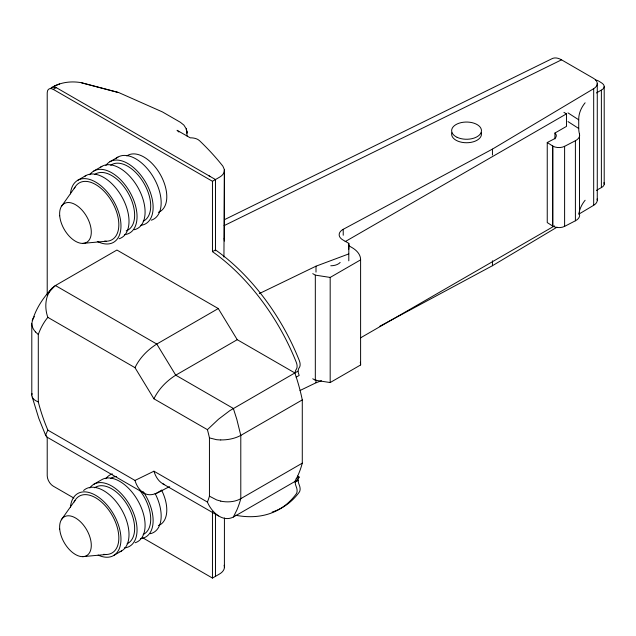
<?xml version="1.0" encoding="UTF-8"?>
<svg xmlns="http://www.w3.org/2000/svg" width="636" height="636" viewBox="0 0 636 636"><rect width="100%" height="100%" fill="white"/><g stroke="black" fill="none" stroke-linecap="round" stroke-linejoin="round"><path stroke-width="0.95" d="M187.127 136.104L186.269 128.846L183.852 125.077L180.37 122.287L162.403 111.912L118.781 92.586L81.535 82.815M223.936 257.063L224.397 169.661L222.894 166.203A426.279 246.108 0 0 0 199.497 140.667L197.987 139.554A10.232 5.907 0 0 0 190.251 137.837L177.047 130.3A8.522 4.921 60 0 1 178.843 132.01M224.405 567.646L224.421 517.982M348.798 260.824L348.814 243.357L342.891 239.931A12.792 7.386 0 0 1 343.225 229.31L492.447 149.11L593.682 88.69A12.792 7.386 0 0 0 593.539 78.339L561.532 59.832A19.637 11.329 60 0 0 551.706 58.838L224.635 219.579M169.709 486.723C161.79 489.672 152.823 498.37 143.911 493.083L46.468 436.813L45.879 434.324L47.843 430.127A127.033 73.339 60 0 1 38.295 401.96L38.295 334.496A127.033 73.339 60 0 1 47.843 317.356C43.956 306.671 45.236 292.266 55.427 285.532L116.921 250.035L218.275 308.555L237.236 339.688L294.842 372.942L297.044 379.644A149.198 86.138 60 0 1 302.283 399.909L302.283 463.167A149.198 86.138 60 0 1 297.044 477.374L294.842 481.539L295.207 482.152A8.522 4.921 60 0 0 296.161 486.476A8.522 4.921 60 0 1 296.273 493.862A157.728 91.059 60 0 1 235.614 515.24M224.333 241.052L224.397 169.661L224.166 172.038A17.053 9.842 0 0 1 219.444 177.253L212.456 181.284L53.249 89.366A8.53 4.921 60 0 0 47.215 92.84L47.215 295.184M38.295 401.96L35.544 400.608A22.562 10.836 -7.9 0 1 31.8 395.02L31.8 323.414C34.853 309.851 42.938 297.942 52.351 287.893M31.8 395.02L32.078 393.581M297.441 476.078L299.166 477.072L297.855 479.798L233.348 517.044C222.226 522.689 211.375 511.726 207.415 502.066A127.033 73.339 60 0 0 209.443 496.175L209.443 437.902A127.033 73.339 60 0 0 207.415 429.666L153.944 398.804L134.991 367.664C139.681 357.885 147.639 349.784 156.782 344.052L218.275 308.555M153.944 398.804C158.642 389.017 166.6 380.924 175.743 375.184L237.236 339.688M233.348 517.044L236.799 510.167A149.198 86.138 60 0 0 240.79 498.664L240.79 435.414L236.799 419.291L233.348 408.447L175.743 375.184L156.782 344.052L55.427 285.532A149.198 86.138 60 0 0 51.095 290.008M61.35 206.517L75 187.222M61.35 519.771L75 500.476M51.278 88.014L53.655 86.862L56.366 87.689M207.415 429.666L218.522 419.203L229.779 410.665L298.22 371.011A8.522 4.921 60 0 1 299.174 367.799A8.522 4.921 60 0 0 299.294 360.54A157.728 91.059 60 0 0 215.469 249.908L212.456 251.649A157.728 91.059 60 0 1 296.273 362.281A8.522 4.921 60 0 1 296.161 369.54A8.522 4.921 60 0 0 295.207 372.752L294.842 372.942M379.875 326.212L492.447 265.713L557.096 227.124M579.221 213.919L593.682 205.293A12.792 7.386 0 0 0 597.109 198.957M53.249 89.366L56.262 87.625L215.469 179.543L215.469 250.807M77.751 180.29L85.788 175.655M93.826 171.012L101.863 166.37M109.901 161.727L117.938 157.092M345.141 241.64L566.485 113.852L566.485 126.381L554.934 133.043A8.228 4.746 0 0 1 553.598 139.228L547.246 142.512L547.246 222.568L552.891 226.185A8.522 4.921 0 0 0 564.609 226.368L575.397 220.787A12.792 7.386 0 0 0 579.499 214.173L579.499 134.117A68.203 39.376 0 0 1 578.72 128.488L578.72 119.791A68.203 39.376 0 0 1 585.12 102.794M312.753 273.647L315.321 275.134L330.179 277.431L360.604 259.862A29.836 17.228 0 0 0 351.867 247.499L348.488 245.552M93.826 484.266L101.863 479.623A35.807 20.67 60 0 1 138.807 502.353A35.807 20.67 60 0 1 135.182 542.731M360.588 337.835L554.473 225.899M296.153 377.18L299.166 375.439L297.855 371.201M312.753 378.762L315.321 380.249L330.179 382.546L360.604 364.977L360.604 259.862M240.79 435.414L302.283 399.909M156.782 493.027L161.91 490.062M113.558 555.57L121.595 550.927M302.283 463.167L240.79 498.664A22.101 14.437 7.2 0 1 220.74 501.136M296.153 478.813L299.166 477.072M295.207 482.152L298.22 480.411L297.855 479.798M142.75 537.825L212.456 578.068L219.444 574.038A17.053 9.842 0 0 0 224.142 565.269M547.246 142.512L552.891 146.137A8.522 4.921 0 0 0 564.609 146.32L575.397 140.731A12.792 7.386 0 0 0 579.499 134.117M224.095 225.645L561.532 59.832M47.843 430.127L134.991 480.442L153.944 471.197L207.415 502.066M259.265 293.617L315.997 266.182L348.798 253.907M300.041 390.496L315.997 382.785L321.466 380.733M59.665 83.944L54.052 86.21C62.392 82.012 72.075 81.066 81.209 82.664L117.891 92.363M82.648 243.405L106.18 241.235M82.648 556.659L106.18 554.489M220.756 439.993L216.614 439.699L209.443 437.902M220.756 501.081L216.614 499.92L209.443 496.175M153.944 471.197C155.589 476.769 159.008 482.398 164.621 484.624M208.433 175.488L209.936 176.347M563.925 112.373L566.485 113.852M47.843 317.356L134.991 367.664M162.864 483.845L218.522 515.947M73.903 498.075L53.249 486.15A8.53 4.921 60 0 1 47.215 475.712L47.215 437.027M568.012 112.898L578.72 119.791M568.012 121.595L578.72 128.488M143.911 493.083C139.332 490.316 136.454 485.475 134.991 480.442M35.544 331.976L38.295 334.496M45.84 435.819L38.78 418.329L32.237 397.071M224.214 238.421L224.429 239.732M604.2 86.75L604.2 184.202M595.606 79.993A8.522 4.921 0 0 1 598.866 81.169L602.038 83.197A8.522 4.921 0 0 1 601.378 90.145L601.378 187.604A68.203 39.376 0 0 0 596.457 190.426M597.276 83.499L597.276 200.101M593.682 88.69L593.682 205.293M575.397 140.731L575.397 220.787M564.609 146.32L564.609 226.368M554.934 133.043L554.934 138.974M552.891 146.137L552.891 226.185M552.573 145.938L552.573 225.995M492.447 149.11L492.447 155.041M492.447 260.776L492.447 265.713M348.814 243.357L348.814 249.288M343.225 229.31L343.225 235.24M330.179 277.431L330.179 382.546M315.997 266.182L315.997 272.113M315.997 379.819L315.997 382.785M315.321 275.134L315.321 380.249M215.469 513.896L215.469 576.335M212.456 181.284L212.456 251.649M212.456 511.67L212.456 578.068M74.237 501.947A32.786 18.929 60 0 1 112.365 515.653A32.786 18.929 60 0 1 103.676 554.306M161.639 490.261A32.396 18.706 60 0 1 158.348 525.575M70.453 507.146A35.807 20.67 60 0 1 96.481 495.81A35.807 20.67 60 0 1 120.959 538.215A35.807 20.67 60 0 1 98.127 555.085M83.602 490.523A35.807 20.67 60 0 1 121.198 508.903A35.807 20.67 60 0 1 119.973 551.706M105.878 478.717A35.807 20.67 60 0 1 112.389 473.9M143.219 491.7A35.807 20.67 60 0 1 140.469 538.62M155.097 493.472A35.807 20.67 60 0 1 150.358 533.691M110.736 478.503A32.396 18.706 60 0 1 116.642 476.451M139.554 490.062A32.396 18.706 60 0 1 143.179 534.478M89.803 487.995A35.807 20.67 60 0 1 129.633 504.936A35.807 20.67 60 0 1 124.386 547.906M94.661 487.78A32.396 18.706 60 0 1 127.884 505.843A32.396 18.706 60 0 1 127.105 543.764M74.237 188.693A32.786 18.929 60 0 1 112.047 201.843A32.786 18.929 60 0 1 104.527 241.155M126.81 155.963A32.396 18.706 60 0 1 160.455 174.757A32.396 18.706 60 0 1 158.348 212.321M70.453 193.893A35.807 20.67 60 0 1 96.759 182.731A35.807 20.67 60 0 1 120.975 225.605A35.807 20.67 60 0 1 97.3 241.434M84.302 176.665A35.807 20.67 60 0 1 121.985 197.009A35.807 20.67 60 0 1 119.107 238.754M105.878 165.463A35.807 20.67 60 0 1 145.708 182.405A35.807 20.67 60 0 1 140.469 225.367M115.76 158.706A35.807 20.67 60 0 1 153.745 177.762A35.807 20.67 60 0 1 151.257 220.191M110.736 165.249A32.396 18.706 60 0 1 143.959 183.311A32.396 18.706 60 0 1 143.179 221.225M89.803 174.741A35.807 20.67 60 0 1 129.633 191.682A35.807 20.67 60 0 1 124.386 234.652M100.377 167.387A35.807 20.67 60 0 1 138.441 188.415A35.807 20.67 60 0 1 134.283 229.715M94.661 174.526A32.396 18.706 60 0 1 128.297 193.32A32.396 18.706 60 0 1 126.198 230.884M481.277 132.789A14.922 8.618 0 0 1 466.546 142.75A14.922 8.618 0 0 1 451.806 132.789M579.499 214.173A68.203 39.376 0 0 1 579.229 213.052M360.278 362.242A29.836 17.228 0 0 1 360.604 364.977M340.165 262.453A10.55 6.09 0 0 1 330.768 265.776M596.457 92.967A68.203 39.376 0 0 1 601.378 90.145M578.855 214.388A68.203 39.376 0 0 1 585.12 200.253M603.93 182.675A8.522 4.921 0 0 1 601.378 187.604M48.257 293.562A149.198 86.138 60 0 1 49.934 291.391M240.742 435.39A22.101 10.836 -6.2 0 1 220.787 439.913M32.221 320.552A21.982 14.477 8.3 0 1 34.408 316.656M35.521 331.984A22.562 14.874 9.2 0 1 31.8 323.414M298.22 480.411A8.522 4.921 60 0 0 299.174 484.735A8.522 4.921 60 0 1 299.294 492.121A157.728 91.059 60 0 1 272.152 512.075M50.848 88.388A8.53 4.921 60 0 1 56.262 87.625M186.841 131.35L186.269 128.846L187.127 133.147L186.841 131.35M59.712 529.041A22.387 12.927 60 0 0 84.763 556.381A22.387 12.927 60 0 0 81.901 523.237A22.387 12.927 60 0 0 59.712 529.041M59.712 215.787A22.387 12.927 60 0 0 84.763 243.127A22.387 12.927 60 0 0 81.901 209.983A22.387 12.927 60 0 0 59.712 215.787M457.157 137.344A14.922 8.618 0 0 0 481.277 132.002A14.922 8.618 0 0 0 461.195 122.613A14.922 8.618 0 0 0 457.157 137.344"/></g></svg>
